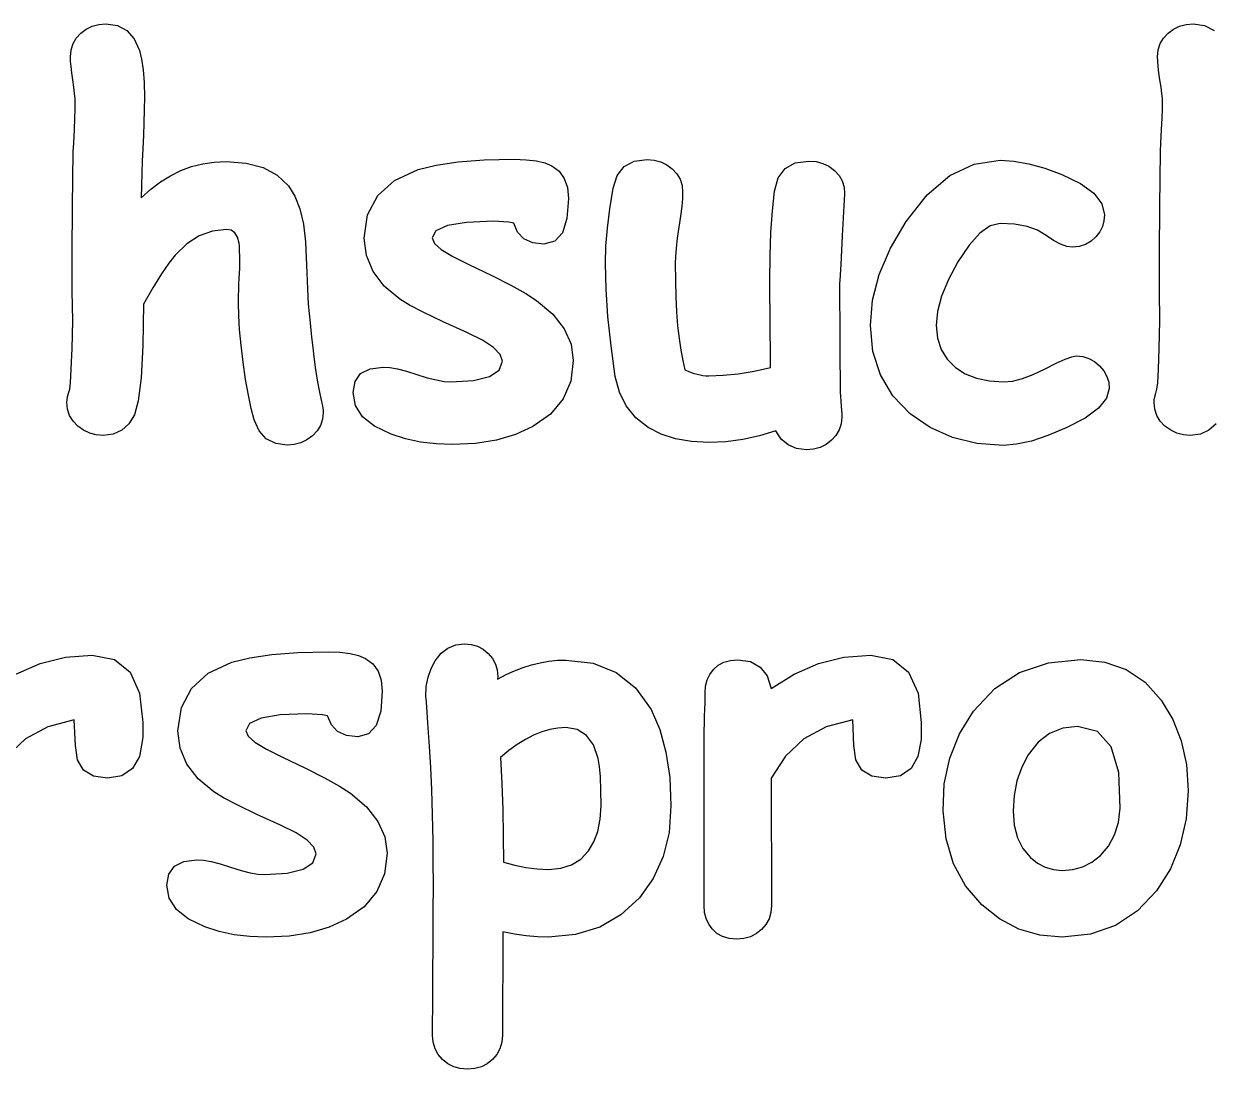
# Model space of a CAD drawing. Extents: x 0.04 to 4.23, y 0.03 to 0.93.
# Drawn here: x 2.167 to 3.186, y 0.032 to 0.928 of the extents above; entities that cross this region are included whole.
import ezdxf

# ---------------------------------------------------------------- set-up
doc = ezdxf.new("R2010")
doc.units = 0
doc.layers.get('0').update_dxf_attribs({"linetype": 'CONTINUOUS'})

msp = doc.modelspace()

# ---------------------------------------------------------------- linework, layer by layer
at = {"color": 0}
for p, q in [((2.22601, 0.926432), (2.23161, 0.927897)), ((2.23161, 0.927897), (2.23768, 0.92844)), ((2.23768, 0.92844), (2.24756, 0.926975)), ((2.24756, 0.926975), (2.25564, 0.922689)), ((3.15831, 0.926432), (3.1639, 0.927897)), ((3.1639, 0.927897), (3.16997, 0.92844)), ((3.16997, 0.92844), (3.17985, 0.926975)), ((3.17985, 0.926975), (3.18793, 0.922689)), ((2.21229, 0.916178), (2.21619, 0.92041)), ((2.21619, 0.92041), (2.22086, 0.923882)), ((2.22086, 0.923882), (2.22601, 0.926432)), ((2.25564, 0.922689), (2.26199, 0.915474)), ((3.14458, 0.916178), (3.14849, 0.92041)), ((3.14849, 0.92041), (3.15315, 0.923882)), ((3.15315, 0.923882), (3.15831, 0.926432)), ((2.20785, 0.906087), (2.20953, 0.911458)), ((2.20953, 0.911458), (2.21229, 0.916178)), ((2.26199, 0.915474), (2.26654, 0.905436)), ((3.14014, 0.906087), (3.14182, 0.911458)), ((3.14182, 0.911458), (3.14458, 0.916178)), ((2.20731, 0.900228), (2.20785, 0.906087)), ((2.20747, 0.896431), (2.20731, 0.900228)), ((2.20779, 0.891872), (2.20747, 0.896431)), ((2.26654, 0.905436), (2.26833, 0.898058)), ((2.26833, 0.898058), (2.26964, 0.888943)), ((3.1396, 0.900228), (3.14014, 0.906087)), ((3.13975, 0.896431), (3.1396, 0.900228)), ((3.14008, 0.891872), (3.13975, 0.896431)), ((2.20839, 0.886447), (2.20779, 0.891872)), ((2.20925, 0.880262), (2.20839, 0.886447)), ((2.26964, 0.888943), (2.27046, 0.878093)), ((3.14068, 0.886447), (3.14008, 0.891872)), ((3.14154, 0.880262), (3.14068, 0.886447)), ((2.21024, 0.874132), (2.20925, 0.880262)), ((2.27046, 0.878093), (2.27067, 0.865506)), ((3.14253, 0.874132), (3.14154, 0.880262)), ((2.21089, 0.868815), (2.21024, 0.874132)), ((2.21132, 0.864258), (2.21089, 0.868815)), ((3.14318, 0.868815), (3.14253, 0.874132)), ((3.14361, 0.864258), (3.14318, 0.868815)), ((2.21143, 0.860514), (2.21132, 0.864258)), ((2.21137, 0.855089), (2.21143, 0.860514)), ((2.27067, 0.865506), (2.27061, 0.8546)), ((3.14372, 0.860514), (3.14361, 0.864258)), ((3.14367, 0.855089), (3.14372, 0.860514)), ((2.21072, 0.837944), (2.2111, 0.847601)), ((2.2111, 0.847601), (2.21137, 0.855089)), ((2.27061, 0.8546), (2.27035, 0.843642)), ((3.14301, 0.837944), (3.14339, 0.847601)), ((3.14339, 0.847601), (3.14367, 0.855089)), ((2.21012, 0.826226), (2.21072, 0.837944)), ((2.27035, 0.843642), (2.26997, 0.832574)), ((3.14242, 0.826226), (3.14301, 0.837944)), ((2.20969, 0.819065), (2.21012, 0.826226)), ((2.26997, 0.832574), (2.26938, 0.821451)), ((3.14199, 0.819065), (3.14242, 0.826226)), ((2.2091, 0.771864), (2.20969, 0.819065)), ((2.26938, 0.821451), (2.26882, 0.810818)), ((3.14139, 0.771864), (3.14199, 0.819065)), ((2.26882, 0.810818), (2.26839, 0.800293)), ((2.30192, 0.802572), (2.31119, 0.805989)), ((2.31119, 0.805989), (2.32075, 0.808431)), ((2.32075, 0.808431), (2.33062, 0.809896)), ((2.33062, 0.809896), (2.34076, 0.810385)), ((2.34076, 0.810385), (2.35801, 0.809082)), ((2.35801, 0.809082), (2.37267, 0.805176)), ((2.37267, 0.805176), (2.38471, 0.798665)), ((2.50549, 0.80344), (2.52083, 0.807292)), ((2.52083, 0.807292), (2.53965, 0.810112)), ((2.53965, 0.810112), (2.56207, 0.81174)), ((2.56207, 0.81174), (2.58794, 0.812338)), ((2.58794, 0.812338), (2.59808, 0.811957)), ((2.59808, 0.811957), (2.60682, 0.810926)), ((2.60682, 0.810926), (2.61415, 0.809136)), ((2.61415, 0.809136), (2.62007, 0.806694)), ((2.62007, 0.806694), (2.62636, 0.802083)), ((2.67606, 0.798286), (2.68207, 0.805989)), ((2.68207, 0.805989), (2.69069, 0.810547)), ((2.69069, 0.810547), (2.70188, 0.812121)), ((2.70188, 0.812121), (2.70796, 0.811578)), ((2.70796, 0.811578), (2.71354, 0.810112)), ((2.71354, 0.810112), (2.71869, 0.807563)), ((2.71869, 0.807563), (2.72336, 0.80409)), ((2.8201, 0.804363), (2.82889, 0.80919)), ((2.82889, 0.80919), (2.8406, 0.810818)), ((2.8406, 0.810818), (2.84674, 0.810275)), ((2.84674, 0.810275), (2.85249, 0.808811)), ((2.85249, 0.808811), (2.85769, 0.806261)), ((2.85769, 0.806261), (2.86253, 0.802789)), ((2.96143, 0.79834), (2.98232, 0.80816)), ((2.98232, 0.80816), (3.00461, 0.811469)), ((3.00461, 0.811469), (3.01639, 0.81071)), ((3.01639, 0.81071), (3.02908, 0.808431)), ((3.02908, 0.808431), (3.04275, 0.804633)), ((3.04275, 0.804633), (3.05735, 0.799317)), ((2.26839, 0.800293), (2.26818, 0.789768)), ((2.28444, 0.792969), (2.29308, 0.798232)), ((2.29308, 0.798232), (2.30192, 0.802572)), ((2.38471, 0.798665), (2.39415, 0.789551)), ((2.48525, 0.794054), (2.50549, 0.80344)), ((2.62636, 0.802083), (2.63081, 0.795899)), ((2.63081, 0.795899), (2.63351, 0.788086)), ((2.67258, 0.787597), (2.67606, 0.798286)), ((2.72336, 0.80409), (2.72726, 0.799914)), ((2.72726, 0.799914), (2.73003, 0.795193)), ((2.73003, 0.795193), (2.73172, 0.789931)), ((2.81108, 0.784993), (2.81413, 0.796278)), ((2.81413, 0.796278), (2.8201, 0.804363)), ((2.86253, 0.802789), (2.86643, 0.798503)), ((2.86643, 0.798503), (2.86919, 0.793728)), ((2.94194, 0.781901), (2.96143, 0.79834)), ((3.05735, 0.799317), (3.0734, 0.791504)), ((2.26818, 0.789768), (2.26807, 0.779351)), ((2.26807, 0.779351), (2.27615, 0.786621)), ((2.27615, 0.786621), (2.28444, 0.792969)), ((2.39415, 0.789551), (2.39962, 0.780653)), ((2.47081, 0.781142), (2.48525, 0.794054)), ((2.63351, 0.788086), (2.63439, 0.7787)), ((2.66976, 0.769965), (2.67258, 0.787597)), ((2.73172, 0.789931), (2.73226, 0.784125)), ((2.73226, 0.784125), (2.7321, 0.778646)), ((2.80925, 0.768067), (2.81108, 0.784993)), ((2.86919, 0.793728), (2.87067, 0.788411)), ((2.87067, 0.788411), (2.87099, 0.782607)), ((3.0734, 0.791504), (3.08485, 0.783203)), ((2.39962, 0.780653), (2.40392, 0.769749)), ((2.46212, 0.764649), (2.47081, 0.781142)), ((2.63439, 0.7787), (2.63308, 0.76161)), ((2.7321, 0.778646), (2.73144, 0.771864)), ((2.87099, 0.782607), (2.86914, 0.746799)), ((2.92389, 0.758951), (2.94194, 0.781901)), ((3.08485, 0.783203), (3.09174, 0.774251)), ((3.09174, 0.774251), (3.09403, 0.764811)), ((2.20882, 0.731987), (2.2091, 0.771864)), ((2.40392, 0.769749), (2.40701, 0.756674)), ((2.45925, 0.744629), (2.46212, 0.764649)), ((2.66769, 0.753364), (2.66976, 0.769965)), ((2.73144, 0.771864), (2.73047, 0.763672)), ((2.808, 0.749621), (2.80925, 0.768067)), ((3.09403, 0.764811), (3.09358, 0.759603)), ((3.14111, 0.731987), (3.14139, 0.771864)), ((2.40701, 0.756674), (2.4089, 0.74159)), ((2.53049, 0.755588), (2.52067, 0.751085)), ((2.54682, 0.758247), (2.53049, 0.755588)), ((2.56972, 0.759169), (2.54682, 0.758247)), ((2.57428, 0.75906), (2.56972, 0.759169)), ((2.57872, 0.758789), (2.57428, 0.75906)), ((2.58317, 0.758301), (2.57872, 0.758789)), ((2.58751, 0.75765), (2.58317, 0.758301)), ((2.59076, 0.749729), (2.58751, 0.75765)), ((2.63308, 0.76161), (2.62912, 0.749403)), ((2.729, 0.754178), (2.72771, 0.744575)), ((2.73047, 0.763672), (2.729, 0.754178)), ((2.91049, 0.736111), (2.92389, 0.758951)), ((2.9961, 0.755154), (2.98719, 0.749024)), ((3.00461, 0.757215), (2.9961, 0.755154)), ((3.01693, 0.756565), (3.00461, 0.757215)), ((3.02756, 0.754665), (3.01693, 0.756565)), ((3.03657, 0.751465), (3.02756, 0.754665)), ((3.09218, 0.754775), (3.0899, 0.750163)), ((3.09358, 0.759603), (3.09218, 0.754775)), ((2.31782, 0.74669), (2.30718, 0.739746)), ((2.329, 0.750814), (2.31782, 0.74669)), ((2.34076, 0.752225), (2.329, 0.750814)), ((2.345, 0.751465), (2.34076, 0.752225)), ((2.34825, 0.74924), (2.345, 0.751465)), ((2.35064, 0.745497), (2.34825, 0.74924)), ((2.35206, 0.740289), (2.35064, 0.745497)), ((2.46115, 0.729764), (2.45925, 0.744629)), ((2.52067, 0.751085), (2.51742, 0.744846)), ((2.51742, 0.744846), (2.51938, 0.740235)), ((2.59614, 0.74414), (2.59076, 0.749729)), ((2.60368, 0.740722), (2.59614, 0.74414)), ((2.62912, 0.749403), (2.62256, 0.742079)), ((2.6665, 0.737739), (2.66769, 0.753364)), ((2.72771, 0.744575), (2.72672, 0.736219)), ((2.80718, 0.729656), (2.808, 0.749621)), ((2.86914, 0.746799), (2.86789, 0.722168)), ((2.98719, 0.749024), (2.97797, 0.738769)), ((3.04389, 0.747017), (3.03657, 0.751465)), ((3.05029, 0.742622), (3.04389, 0.747017)), ((3.08664, 0.745931), (3.08247, 0.742025)), ((3.0899, 0.750163), (3.08664, 0.745931)), ((2.30718, 0.739746), (2.29715, 0.730089)), ((2.35226, 0.738118), (2.35206, 0.740289)), ((2.35238, 0.734321), (2.35226, 0.738118)), ((2.35249, 0.728787), (2.35238, 0.734321)), ((2.4089, 0.74159), (2.40944, 0.72819)), ((2.51938, 0.740235), (2.52528, 0.734918)), ((2.52528, 0.734918), (2.5351, 0.728842)), ((2.61333, 0.739637), (2.60368, 0.740722)), ((2.62256, 0.742079), (2.61333, 0.739637)), ((2.66607, 0.723144), (2.6665, 0.737739)), ((2.72672, 0.736219), (2.72618, 0.729058)), ((2.90093, 0.71365), (2.91049, 0.736111)), ((2.97797, 0.738769), (2.96838, 0.724447)), ((3.05615, 0.739529), (3.05029, 0.742622)), ((3.06158, 0.737631), (3.05615, 0.739529)), ((3.06646, 0.737033), (3.06158, 0.737631)), ((3.07238, 0.737576), (3.06646, 0.737033)), ((3.07769, 0.739258), (3.07238, 0.737576)), ((3.08247, 0.742025), (3.07769, 0.739258)), ((2.20888, 0.699274), (2.20882, 0.731987)), ((2.29172, 0.723307), (2.28532, 0.714031)), ((2.29715, 0.730089), (2.29172, 0.723307)), ((2.35249, 0.721625), (2.35249, 0.728787)), ((2.40944, 0.72819), (2.41004, 0.714844)), ((2.4669, 0.716146), (2.46115, 0.729764)), ((2.5351, 0.728842), (2.54889, 0.72206)), ((2.66661, 0.70101), (2.66607, 0.723144)), ((2.72618, 0.729058), (2.72597, 0.723144)), ((2.72597, 0.723144), (2.72613, 0.708279)), ((2.80697, 0.708171), (2.80718, 0.729656)), ((2.96838, 0.724447), (2.96024, 0.709147)), ((3.14117, 0.699274), (3.14111, 0.731987)), ((2.28532, 0.714031), (2.27806, 0.702257)), ((2.35211, 0.710286), (2.35232, 0.714789)), ((2.35232, 0.714789), (2.35243, 0.718533)), ((2.35243, 0.718533), (2.35249, 0.721625)), ((2.41004, 0.714844), (2.41064, 0.701389)), ((2.47646, 0.703614), (2.4669, 0.716146)), ((2.54889, 0.72206), (2.56862, 0.712728)), ((2.86789, 0.722168), (2.86708, 0.708604)), ((2.89518, 0.691515), (2.90093, 0.71365)), ((2.35161, 0.700032), (2.35183, 0.705132)), ((2.35183, 0.705132), (2.35211, 0.710286)), ((2.48986, 0.692329), (2.47646, 0.703614)), ((2.56862, 0.712728), (2.5849, 0.704482)), ((2.5849, 0.704482), (2.59771, 0.697319)), ((2.72613, 0.708279), (2.72646, 0.694444)), ((2.80697, 0.701714), (2.80697, 0.708171)), ((2.86681, 0.706218), (2.86681, 0.698025)), ((2.86708, 0.708604), (2.86686, 0.706218)), ((2.96024, 0.709147), (2.95437, 0.694933)), ((2.20925, 0.673882), (2.20888, 0.699274)), ((2.27806, 0.702257), (2.26981, 0.687989)), ((2.3514, 0.691894), (2.35151, 0.695637)), ((2.35151, 0.695637), (2.35161, 0.700032)), ((2.41064, 0.701389), (2.41129, 0.687989)), ((2.59771, 0.697319), (2.60704, 0.691243)), ((2.66818, 0.677517), (2.66661, 0.70101)), ((2.72646, 0.694444), (2.72711, 0.681478)), ((2.80701, 0.693522), (2.80697, 0.701714)), ((2.80718, 0.683485), (2.80701, 0.693522)), ((2.86681, 0.698025), (2.86686, 0.687989)), ((2.95437, 0.694933), (2.9509, 0.681803)), ((3.14154, 0.673882), (3.14117, 0.699274)), ((2.26981, 0.687989), (2.26932, 0.652615)), ((2.3514, 0.688857), (2.3514, 0.691894)), ((2.35167, 0.678276), (2.3514, 0.688857)), ((2.41129, 0.687989), (2.41288, 0.6722)), ((2.49815, 0.687283), (2.48986, 0.692329)), ((2.51047, 0.680881), (2.49815, 0.687283)), ((2.60704, 0.691243), (2.62082, 0.679471)), ((2.80735, 0.671713), (2.80718, 0.683485)), ((2.86686, 0.687989), (2.86692, 0.676107)), ((2.89328, 0.66976), (2.89518, 0.691515)), ((2.20871, 0.650011), (2.20925, 0.673882)), ((2.35238, 0.666396), (2.35167, 0.678276)), ((2.41288, 0.6722), (2.41411, 0.659885)), ((2.52681, 0.673068), (2.51047, 0.680881)), ((2.54715, 0.6639), (2.52681, 0.673068)), ((2.62082, 0.679471), (2.63064, 0.666992)), ((2.67085, 0.652507), (2.66818, 0.677517)), ((2.72711, 0.681478), (2.72792, 0.669542)), ((2.86692, 0.676107), (2.86714, 0.648654)), ((2.9509, 0.681803), (2.94971, 0.66976)), ((3.141, 0.650011), (3.14154, 0.673882)), ((2.35362, 0.653103), (2.35238, 0.666396)), ((2.56054, 0.657281), (2.54715, 0.6639)), ((2.63064, 0.666992), (2.63656, 0.653754)), ((2.72792, 0.669542), (2.72917, 0.658638)), ((2.80746, 0.66135), (2.80735, 0.671713)), ((2.8954, 0.647461), (2.89328, 0.66976)), ((2.94971, 0.66976), (2.95074, 0.658963)), ((2.26932, 0.652615), (2.2679, 0.625054)), ((2.35531, 0.63851), (2.35362, 0.653103)), ((2.41411, 0.659885), (2.41504, 0.650933)), ((2.5701, 0.651042), (2.56054, 0.657281)), ((2.63656, 0.653754), (2.63851, 0.639811)), ((2.67453, 0.626139), (2.67085, 0.652507)), ((2.72917, 0.658638), (2.73058, 0.648708)), ((2.80751, 0.651585), (2.80746, 0.66135)), ((2.95074, 0.658963), (2.95383, 0.649414)), ((2.20806, 0.632324), (2.20871, 0.650011)), ((2.41504, 0.650933), (2.41564, 0.645454)), ((2.41564, 0.645454), (2.41726, 0.633789)), ((2.57585, 0.645019), (2.5701, 0.651042)), ((2.57775, 0.639378), (2.57585, 0.645019)), ((2.73058, 0.648708), (2.73232, 0.639757)), ((2.80757, 0.642361), (2.80751, 0.651585)), ((2.80757, 0.633735), (2.80757, 0.642361)), ((2.86714, 0.648654), (2.86719, 0.636774)), ((2.90181, 0.627442), (2.8954, 0.647461)), ((2.95383, 0.649414), (2.95899, 0.641058)), ((3.06022, 0.64095), (3.06592, 0.643013)), ((3.06592, 0.643013), (3.06972, 0.643718)), ((3.06972, 0.643718), (3.07536, 0.643175)), ((3.07536, 0.643175), (3.08057, 0.641601)), ((3.08057, 0.641601), (3.08535, 0.638943)), ((3.14035, 0.632324), (3.141, 0.650011)), ((2.20742, 0.620714), (2.20806, 0.632324)), ((2.35753, 0.623426), (2.35531, 0.63851)), ((2.41726, 0.633789), (2.419, 0.622885)), ((2.45617, 0.628743), (2.46425, 0.632813)), ((2.46425, 0.632813), (2.47553, 0.634169)), ((2.47553, 0.634169), (2.48107, 0.633735)), ((2.48107, 0.633735), (2.48774, 0.632596)), ((2.48774, 0.632596), (2.4955, 0.630588)), ((2.56657, 0.626031), (2.57493, 0.631565)), ((2.57493, 0.631565), (2.57775, 0.639378)), ((2.63851, 0.639811), (2.63633, 0.622233)), ((2.73232, 0.639757), (2.73421, 0.631782)), ((2.73421, 0.631782), (2.73693, 0.630642)), ((2.79346, 0.630697), (2.80757, 0.633735)), ((2.86719, 0.636774), (2.86724, 0.626736)), ((2.95899, 0.641058), (2.96619, 0.633951)), ((2.96619, 0.633951), (2.97467, 0.628526)), ((3.03293, 0.627767), (3.04303, 0.63265)), ((3.04303, 0.63265), (3.05257, 0.637478)), ((3.05257, 0.637478), (3.06022, 0.64095)), ((3.08535, 0.638943), (3.08968, 0.635254)), ((3.08968, 0.635254), (3.09338, 0.63086)), ((3.13971, 0.620714), (3.14035, 0.632324)), ((2.2679, 0.625054), (2.26551, 0.605306)), ((2.35986, 0.610189), (2.35753, 0.623426)), ((2.419, 0.622885), (2.42096, 0.612739)), ((2.44971, 0.612468), (2.45133, 0.621961)), ((2.45133, 0.621961), (2.45617, 0.628743)), ((2.4955, 0.630588), (2.50439, 0.627875)), ((2.50439, 0.627875), (2.51329, 0.625108)), ((2.51329, 0.625108), (2.52111, 0.623156)), ((2.52111, 0.623156), (2.52783, 0.621961)), ((2.52783, 0.621961), (2.53347, 0.621582)), ((2.53347, 0.621582), (2.55279, 0.622667)), ((2.55279, 0.622667), (2.56657, 0.626031)), ((2.63633, 0.622233), (2.62983, 0.606987)), ((2.678, 0.612631), (2.67453, 0.626139)), ((2.73693, 0.630642), (2.73953, 0.629665)), ((2.73953, 0.629665), (2.74214, 0.628797)), ((2.74214, 0.628797), (2.74463, 0.628093)), ((2.74463, 0.628093), (2.74724, 0.627496)), ((2.74724, 0.627496), (2.74972, 0.627115)), ((2.74972, 0.627115), (2.75222, 0.626844)), ((2.75222, 0.626844), (2.75461, 0.62679)), ((2.75461, 0.62679), (2.76699, 0.627225)), ((2.76699, 0.627225), (2.77989, 0.628526)), ((2.77989, 0.628526), (2.79346, 0.630697)), ((2.86724, 0.626736), (2.86724, 0.618544)), ((2.91243, 0.6097), (2.90181, 0.627442)), ((2.97467, 0.628526), (2.98432, 0.624675)), ((2.98432, 0.624675), (2.99528, 0.622342)), ((2.99528, 0.622342), (3.00743, 0.621582)), ((3.00743, 0.621582), (3.01514, 0.622233)), ((3.01514, 0.622233), (3.0236, 0.624349)), ((3.0236, 0.624349), (3.03293, 0.627767)), ((3.09338, 0.63086), (3.09603, 0.626193)), ((3.09603, 0.626193), (3.0976, 0.621203)), ((3.0976, 0.621203), (3.09814, 0.61594)), ((2.20486, 0.608724), (2.20562, 0.611763)), ((2.20562, 0.611763), (2.20665, 0.615289)), ((2.20665, 0.615289), (2.20742, 0.620714)), ((2.42096, 0.612739), (2.42301, 0.603353)), ((2.45176, 0.601346), (2.44971, 0.612468)), ((2.68386, 0.600911), (2.678, 0.612631)), ((2.86724, 0.618544), (2.86729, 0.61594)), ((2.86729, 0.61594), (2.8674, 0.612847)), ((2.8674, 0.612847), (2.86762, 0.609104)), ((3.09814, 0.61594), (3.09586, 0.607476)), ((3.13715, 0.608724), (3.13792, 0.611763)), ((3.13792, 0.611763), (3.13894, 0.615289)), ((3.13894, 0.615289), (3.13971, 0.620714)), ((2.20426, 0.603787), (2.20443, 0.606011)), ((2.20486, 0.598036), (2.20426, 0.603787)), ((2.20443, 0.606011), (2.20486, 0.608724)), ((2.26551, 0.605306), (2.26221, 0.593371)), ((2.36231, 0.598687), (2.35986, 0.610189)), ((2.42301, 0.603353), (2.4235, 0.601128)), ((2.4235, 0.601128), (2.42383, 0.599067)), ((2.45785, 0.591689), (2.45176, 0.601346)), ((2.62983, 0.606987), (2.61897, 0.593912)), ((2.69211, 0.590821), (2.68386, 0.600911)), ((2.86762, 0.609104), (2.86789, 0.604872)), ((2.86789, 0.604872), (2.86828, 0.600694)), ((2.92736, 0.594239), (2.91243, 0.6097)), ((3.09586, 0.607476), (3.08892, 0.599012)), ((3.13656, 0.603787), (3.13672, 0.606011)), ((3.13715, 0.598036), (3.13656, 0.603787)), ((3.13672, 0.606011), (3.13715, 0.608724)), ((2.2066, 0.592774), (2.20486, 0.598036)), ((2.20953, 0.587944), (2.2066, 0.592774)), ((2.26221, 0.593371), (2.25738, 0.585558)), ((2.36486, 0.589031), (2.36231, 0.598687)), ((2.4241, 0.595324), (2.4235, 0.589518)), ((2.42383, 0.599067), (2.42404, 0.597114)), ((2.42404, 0.597114), (2.4241, 0.595324)), ((2.46804, 0.583442), (2.45785, 0.591689)), ((2.61897, 0.593912), (2.60379, 0.583171)), ((2.70275, 0.582519), (2.69211, 0.590821)), ((2.86876, 0.591417), (2.86822, 0.585613)), ((2.86828, 0.600694), (2.86854, 0.59706)), ((2.86854, 0.59706), (2.86871, 0.593967)), ((2.86871, 0.593967), (2.86876, 0.591417)), ((2.9445, 0.582357), (2.92736, 0.594239)), ((3.08892, 0.599012), (3.07742, 0.590549)), ((3.13889, 0.592774), (3.13715, 0.598036)), ((3.14182, 0.587944), (3.13889, 0.592774)), ((2.2136, 0.583604), (2.20953, 0.587944)), ((2.21853, 0.580078), (2.2136, 0.583604)), ((2.25738, 0.585558), (2.25125, 0.580024)), ((2.36908, 0.579536), (2.36486, 0.589031)), ((2.42176, 0.584256), (2.41883, 0.579536)), ((2.4235, 0.589518), (2.42176, 0.584256)), ((2.48226, 0.57666), (2.46804, 0.583442)), ((2.60379, 0.583171), (2.58897, 0.576389)), ((2.71392, 0.576822), (2.70275, 0.582519)), ((2.86822, 0.585613), (2.86654, 0.58035)), ((2.96354, 0.573893), (2.9445, 0.582357)), ((3.06125, 0.582086), (3.04551, 0.575521)), ((3.07742, 0.590549), (3.06125, 0.582086)), ((3.14589, 0.583604), (3.14182, 0.587944)), ((3.15082, 0.580078), (3.14589, 0.583604)), ((3.18967, 0.585558), (3.18354, 0.580024)), ((2.22379, 0.577582), (2.21853, 0.580078)), ((2.22939, 0.576064), (2.22379, 0.577582)), ((2.23529, 0.575575), (2.22939, 0.576064)), ((2.24392, 0.57666), (2.23529, 0.575575)), ((2.25125, 0.580024), (2.24392, 0.57666)), ((2.37522, 0.572754), (2.36908, 0.579536)), ((2.38331, 0.568685), (2.37522, 0.572754)), ((2.41, 0.571832), (2.40483, 0.569336)), ((2.41476, 0.575358), (2.41, 0.571832)), ((2.41883, 0.579536), (2.41476, 0.575358)), ((2.49451, 0.572754), (2.48226, 0.57666)), ((2.50738, 0.569988), (2.49451, 0.572754)), ((2.5726, 0.571614), (2.55458, 0.568685)), ((2.58897, 0.576389), (2.5726, 0.571614)), ((2.72624, 0.572754), (2.71392, 0.576822)), ((2.73986, 0.570313), (2.72624, 0.572754)), ((2.75461, 0.569499), (2.73986, 0.570313)), ((2.78386, 0.572049), (2.76938, 0.570096)), ((2.79812, 0.575196), (2.78386, 0.572049)), ((2.81213, 0.579699), (2.79812, 0.575196)), ((2.81689, 0.572537), (2.81213, 0.579699)), ((2.82281, 0.567492), (2.81689, 0.572537)), ((2.85986, 0.571451), (2.85531, 0.567925)), ((2.86376, 0.575629), (2.85986, 0.571451)), ((2.86654, 0.58035), (2.86376, 0.575629)), ((2.98454, 0.568793), (2.96354, 0.573893)), ((3.03131, 0.570856), (3.01861, 0.568033)), ((3.04551, 0.575521), (3.03131, 0.570856)), ((3.15608, 0.577582), (3.15082, 0.580078)), ((3.16168, 0.576064), (3.15608, 0.577582)), ((3.16758, 0.575575), (3.16168, 0.576064)), ((3.17622, 0.57666), (3.16758, 0.575575)), ((3.18354, 0.580024), (3.17622, 0.57666)), ((2.39328, 0.567329), (2.38331, 0.568685)), ((2.39925, 0.567817), (2.39328, 0.567329)), ((2.40483, 0.569336), (2.39925, 0.567817)), ((2.52089, 0.568306), (2.50738, 0.569988)), ((2.535, 0.567762), (2.52089, 0.568306)), ((2.55458, 0.568685), (2.535, 0.567762)), ((2.76938, 0.570096), (2.75461, 0.569499)), ((2.83003, 0.564399), (2.82281, 0.567492)), ((2.83838, 0.563422), (2.83003, 0.564399)), ((2.84457, 0.563911), (2.83838, 0.563422)), ((2.85015, 0.565429), (2.84457, 0.563911)), ((2.85531, 0.567925), (2.85015, 0.565429)), ((3.00743, 0.567111), (2.98454, 0.568793)), ((3.01861, 0.568033), (3.00743, 0.567111)), ((2.20307, 0.385471), (2.22597, 0.387261)), ((2.22597, 0.387261), (2.24496, 0.383681)), ((2.36111, 0.385092), (2.37993, 0.387858)), ((2.37993, 0.387858), (2.40235, 0.38954)), ((2.40235, 0.38954), (2.42822, 0.390082)), ((2.42822, 0.390082), (2.43836, 0.389757)), ((2.43836, 0.389757), (2.4471, 0.388672)), ((2.4471, 0.388672), (2.45443, 0.386936)), ((2.52001, 0.382488), (2.52507, 0.388889)), ((2.52507, 0.388889), (2.53097, 0.393392)), ((2.53097, 0.393392), (2.53765, 0.396158)), ((2.53765, 0.396158), (2.54519, 0.397026)), ((2.54519, 0.397026), (2.551, 0.396539)), ((2.551, 0.396539), (2.55638, 0.394965)), ((2.55638, 0.394965), (2.56119, 0.392415)), ((2.56119, 0.392415), (2.5656, 0.388781)), ((2.5656, 0.388781), (2.56917, 0.384494)), ((2.87061, 0.385471), (2.8935, 0.387261)), ((2.8935, 0.387261), (2.91249, 0.383681)), ((2.16043, 0.371149), (2.18121, 0.3801)), ((2.18121, 0.3801), (2.20307, 0.385471)), ((2.24496, 0.383681), (2.25851, 0.372831)), ((2.32553, 0.371853), (2.34576, 0.381185)), ((2.34576, 0.381185), (2.36111, 0.385092)), ((2.45443, 0.386936), (2.46035, 0.38444)), ((2.46035, 0.38444), (2.46664, 0.379883)), ((2.46664, 0.379883), (2.47108, 0.373643)), ((2.5165, 0.37576), (2.52001, 0.382488)), ((2.56917, 0.384494), (2.57178, 0.379719)), ((2.57178, 0.379719), (2.57329, 0.374621)), ((2.58817, 0.374024), (2.59543, 0.37679)), ((2.59543, 0.37679), (2.60271, 0.379015)), ((2.60271, 0.379015), (2.61008, 0.38086)), ((2.61008, 0.38086), (2.61746, 0.382107)), ((2.61746, 0.382107), (2.62483, 0.382921)), ((2.62483, 0.382921), (2.63222, 0.383137)), ((2.63222, 0.383137), (2.65549, 0.380533)), ((2.65549, 0.380533), (2.6754, 0.372558)), ((2.75874, 0.375108), (2.76281, 0.378743)), ((2.76281, 0.378743), (2.76764, 0.381293)), ((2.76764, 0.381293), (2.77322, 0.382867)), ((2.77322, 0.382867), (2.77957, 0.383356)), ((2.77957, 0.383356), (2.79036, 0.381836)), ((2.79036, 0.381836), (2.79878, 0.377169)), ((2.79878, 0.377169), (2.80469, 0.369467)), ((2.82796, 0.371149), (2.84874, 0.3801)), ((2.84874, 0.3801), (2.87061, 0.385471)), ((2.91249, 0.383681), (2.92606, 0.372831)), ((3.02126, 0.372504), (3.04585, 0.380806)), ((3.04585, 0.380806), (3.07362, 0.383572)), ((3.07362, 0.383572), (3.09424, 0.381401)), ((3.09424, 0.381401), (3.11257, 0.374892)), ((2.25851, 0.372831), (2.26665, 0.354818)), ((2.31108, 0.358886), (2.32553, 0.371853)), ((2.47108, 0.373643), (2.47379, 0.365886)), ((2.51247, 0.360351), (2.514, 0.368381)), ((2.514, 0.368381), (2.5165, 0.37576)), ((2.57329, 0.374621), (2.57383, 0.369032)), ((2.57362, 0.366863), (2.58089, 0.370714)), ((2.57383, 0.369032), (2.57362, 0.366863)), ((2.58089, 0.370714), (2.58817, 0.374024)), ((2.6754, 0.372558), (2.69194, 0.359375)), ((2.75336, 0.366049), (2.75558, 0.370822)), ((2.75558, 0.370822), (2.75874, 0.375108)), ((2.80469, 0.369467), (2.80821, 0.358615)), ((2.80821, 0.358615), (2.82796, 0.371149)), ((2.92606, 0.372831), (2.93419, 0.354818)), ((2.99994, 0.358669), (3.02126, 0.372504)), ((3.11257, 0.374892), (3.12875, 0.36404)), ((2.3024, 0.342447), (2.31108, 0.358886)), ((2.47467, 0.356446), (2.47336, 0.339356)), ((2.47379, 0.365886), (2.47467, 0.356446)), ((2.51199, 0.351671), (2.51247, 0.360351)), ((2.69194, 0.359375), (2.70514, 0.340821)), ((2.75157, 0.354926), (2.75201, 0.360732)), ((2.75201, 0.360732), (2.75336, 0.366049)), ((2.98182, 0.339301), (2.99994, 0.358669)), ((3.12875, 0.36404), (3.14264, 0.34885)), ((2.26665, 0.354818), (2.26938, 0.329536)), ((2.51221, 0.350478), (2.51199, 0.351671)), ((2.51281, 0.342936), (2.51221, 0.350478)), ((2.75136, 0.341038), (2.75146, 0.346517)), ((2.75146, 0.346517), (2.75157, 0.351128)), ((2.75157, 0.351128), (2.75157, 0.354926)), ((2.93419, 0.354818), (2.9369, 0.329536)), ((3.14264, 0.34885), (3.15272, 0.332303)), ((2.29953, 0.322374), (2.3024, 0.342447)), ((2.3871, 0.336046), (2.37076, 0.333333)), ((2.41, 0.336914), (2.3871, 0.336046)), ((2.41456, 0.336806), (2.41, 0.336914)), ((2.419, 0.336535), (2.41456, 0.336806)), ((2.42344, 0.336046), (2.419, 0.336535)), ((2.42779, 0.335394), (2.42344, 0.336046)), ((2.47336, 0.339356), (2.4694, 0.327149)), ((2.51383, 0.329101), (2.51281, 0.342936)), ((2.70514, 0.340821), (2.71263, 0.323731)), ((2.75114, 0.334744), (2.75136, 0.341038)), ((2.96978, 0.319878), (2.98182, 0.339301)), ((2.21056, 0.331922), (2.18787, 0.325846)), ((2.21164, 0.310004), (2.21056, 0.331922)), ((2.26938, 0.329536), (2.26938, 0.32449)), ((2.36094, 0.328885), (2.35769, 0.322592)), ((2.37076, 0.333333), (2.36094, 0.328885)), ((2.43104, 0.327528), (2.42779, 0.335394)), ((2.43642, 0.321886), (2.43104, 0.327528)), ((2.4694, 0.327149), (2.46283, 0.319824)), ((2.51525, 0.308919), (2.51383, 0.329101)), ((2.75082, 0.323133), (2.75097, 0.328558)), ((2.75097, 0.328558), (2.75114, 0.334744)), ((2.8781, 0.331922), (2.85542, 0.325846)), ((2.87918, 0.310004), (2.8781, 0.331922)), ((2.9369, 0.329536), (2.9369, 0.32449)), ((3.07081, 0.326281), (3.05817, 0.324869)), ((3.08789, 0.321832), (3.07081, 0.326281)), ((3.15272, 0.332303), (3.15989, 0.313857)), ((2.18787, 0.325846), (2.16868, 0.315483)), ((2.26926, 0.317219), (2.26915, 0.314996)), ((2.26932, 0.320367), (2.26926, 0.317219)), ((2.26938, 0.32449), (2.26932, 0.320367)), ((2.30143, 0.307563), (2.29953, 0.322374)), ((2.35769, 0.322592), (2.35965, 0.318033)), ((2.35965, 0.318033), (2.36556, 0.312662)), ((2.44396, 0.318522), (2.43642, 0.321886)), ((2.45361, 0.317383), (2.44396, 0.318522)), ((2.46283, 0.319824), (2.45361, 0.317383)), ((2.60444, 0.318685), (2.59739, 0.315158)), ((2.61143, 0.32156), (2.60444, 0.318685)), ((2.61843, 0.323568), (2.61143, 0.32156)), ((2.62532, 0.324815), (2.61843, 0.323568)), ((2.63222, 0.325196), (2.62532, 0.324815)), ((2.64193, 0.323568), (2.63222, 0.325196)), ((2.64974, 0.318576), (2.64193, 0.323568)), ((2.65571, 0.310331), (2.64974, 0.318576)), ((2.71263, 0.323731), (2.71799, 0.304199)), ((2.75071, 0.314779), (2.75076, 0.318576)), ((2.75076, 0.318576), (2.75082, 0.323133)), ((2.85542, 0.325846), (2.83621, 0.315483)), ((2.93679, 0.317219), (2.93668, 0.314996)), ((2.93685, 0.320367), (2.93679, 0.317219)), ((2.9369, 0.32449), (2.93685, 0.320367)), ((2.96137, 0.299154), (2.96978, 0.319878)), ((3.04693, 0.320313), (3.03711, 0.312717)), ((3.05817, 0.324869), (3.04693, 0.320313)), ((3.09972, 0.308649), (3.08789, 0.321832)), ((2.16868, 0.315483), (2.15294, 0.300781)), ((2.21338, 0.297689), (2.21164, 0.310004)), ((2.26915, 0.314996), (2.26654, 0.300456)), ((2.30718, 0.293892), (2.30143, 0.307563)), ((2.36556, 0.312662), (2.37537, 0.30664)), ((2.37537, 0.30664), (2.38917, 0.299804)), ((2.51633, 0.291178), (2.51525, 0.308919)), ((2.58317, 0.30561), (2.57601, 0.299587)), ((2.59028, 0.310764), (2.58317, 0.30561)), ((2.59739, 0.315158), (2.59028, 0.310764)), ((2.65978, 0.298719), (2.65571, 0.310331)), ((2.75071, 0.172635), (2.75071, 0.314779)), ((2.83621, 0.315483), (2.82047, 0.300781)), ((2.88092, 0.297689), (2.87918, 0.310004)), ((2.93668, 0.314996), (2.93408, 0.300456)), ((3.03711, 0.312717), (3.02869, 0.301975)), ((3.10622, 0.286783), (3.09972, 0.308649)), ((3.15989, 0.313857), (3.16422, 0.293565)), ((2.21847, 0.288846), (2.21338, 0.297689)), ((2.26654, 0.300456), (2.26064, 0.290093)), ((2.38917, 0.299804), (2.4089, 0.290474)), ((2.57601, 0.299587), (2.57715, 0.277235)), ((2.66092, 0.291992), (2.65978, 0.298719)), ((2.71799, 0.304199), (2.72119, 0.282389)), ((2.82047, 0.300781), (2.80821, 0.281793)), ((2.88601, 0.288846), (2.88092, 0.297689)), ((2.93408, 0.300456), (2.92817, 0.290093)), ((2.95665, 0.277126), (2.96137, 0.299154)), ((3.02869, 0.301975), (3.023, 0.291233)), ((2.22706, 0.283583), (2.21847, 0.288846)), ((2.26064, 0.290093), (2.25146, 0.283854)), ((2.31674, 0.281412), (2.30718, 0.293892)), ((2.4089, 0.290474), (2.42518, 0.282226)), ((2.51719, 0.27181), (2.51633, 0.291178)), ((2.66174, 0.282932), (2.66092, 0.291992)), ((2.89458, 0.283583), (2.88601, 0.288846)), ((2.92817, 0.290093), (2.919, 0.283854)), ((3.023, 0.291233), (3.01893, 0.279622)), ((3.10747, 0.256185), (3.10622, 0.286783)), ((3.16422, 0.293565), (3.16564, 0.271376)), ((2.23899, 0.281793), (2.22706, 0.283583)), ((2.25146, 0.283854), (2.23899, 0.281793)), ((2.33014, 0.270074), (2.31674, 0.281412)), ((2.42518, 0.282226), (2.43799, 0.275065)), ((2.43799, 0.275065), (2.44732, 0.268989)), ((2.57715, 0.277235), (2.57796, 0.254829)), ((2.66222, 0.271701), (2.66174, 0.282932)), ((2.72119, 0.282389), (2.72228, 0.258137)), ((2.80821, 0.281793), (2.80843, 0.172635)), ((2.90653, 0.281793), (2.89458, 0.283583)), ((2.919, 0.283854), (2.90653, 0.281793)), ((2.95557, 0.253797), (2.95665, 0.277126)), ((3.01893, 0.279622), (3.0165, 0.267144)), ((2.33843, 0.265082), (2.33014, 0.270074)), ((2.35075, 0.258626), (2.33843, 0.265082)), ((2.44732, 0.268989), (2.4611, 0.257269)), ((2.51785, 0.250814), (2.51719, 0.27181)), ((2.66237, 0.258137), (2.66222, 0.271701)), ((3.0165, 0.267144), (3.01568, 0.253797)), ((3.16564, 0.271376), (3.16396, 0.247125)), ((2.36708, 0.250868), (2.35075, 0.258626)), ((2.4611, 0.257269), (2.47092, 0.244737)), ((2.57796, 0.254829), (2.57844, 0.232422)), ((2.66168, 0.246636), (2.66237, 0.258137)), ((2.72228, 0.258137), (2.7206, 0.235406)), ((3.10601, 0.244032), (3.10747, 0.256185)), ((2.38743, 0.241644), (2.36708, 0.250868)), ((2.47092, 0.244737), (2.47683, 0.231554)), ((2.51828, 0.22819), (2.51785, 0.250814)), ((2.65967, 0.236328), (2.66168, 0.246636)), ((2.95822, 0.229872), (2.95557, 0.253797)), ((3.01568, 0.253797), (3.0166, 0.241536)), ((3.16396, 0.247125), (3.1589, 0.224718)), ((2.40082, 0.235081), (2.38743, 0.241644)), ((2.41037, 0.228788), (2.40082, 0.235081)), ((2.65625, 0.227322), (2.65967, 0.236328)), ((2.7206, 0.235406), (2.7155, 0.214681)), ((3.0166, 0.241536), (3.01938, 0.230794)), ((3.10271, 0.233236), (3.10601, 0.244032)), ((2.41612, 0.222819), (2.41037, 0.228788)), ((2.47683, 0.231554), (2.47879, 0.217557)), ((2.51844, 0.210394), (2.51828, 0.22819)), ((2.57844, 0.232422), (2.57861, 0.209961)), ((2.65153, 0.21951), (2.65625, 0.227322)), ((2.96463, 0.208496), (2.95822, 0.229872)), ((3.01938, 0.230794), (3.02399, 0.221571)), ((3.09754, 0.223742), (3.10271, 0.233236)), ((3.1589, 0.224718), (3.1505, 0.204156)), ((2.41521, 0.209364), (2.41803, 0.217122)), ((2.41803, 0.217122), (2.41612, 0.222819)), ((2.47879, 0.217557), (2.47661, 0.200032)), ((2.64492, 0.212619), (2.65153, 0.21951)), ((2.7155, 0.214681), (2.70703, 0.196018)), ((3.02399, 0.221571), (3.03043, 0.213867)), ((3.03043, 0.213867), (3.03657, 0.209039)), ((3.08328, 0.210015), (3.09056, 0.215603)), ((3.09056, 0.215603), (3.09754, 0.223742)), ((2.29161, 0.199707), (2.29644, 0.206489)), ((2.29644, 0.206489), (2.30453, 0.210558)), ((2.30453, 0.210558), (2.31581, 0.211914)), ((2.31581, 0.211914), (2.32135, 0.211535)), ((2.32135, 0.211535), (2.32801, 0.21034)), ((2.32801, 0.21034), (2.33578, 0.208387)), ((2.33578, 0.208387), (2.34467, 0.205621)), ((2.34467, 0.205621), (2.35357, 0.202908)), ((2.39307, 0.200467), (2.40685, 0.203776)), ((2.40685, 0.203776), (2.41521, 0.209364)), ((2.5185, 0.190158), (2.51844, 0.210394)), ((2.57861, 0.209961), (2.58826, 0.207249)), ((2.58826, 0.207249), (2.59793, 0.20524)), ((2.59793, 0.20524), (2.60758, 0.204101)), ((2.60758, 0.204101), (2.61724, 0.203668)), ((2.61724, 0.203668), (2.62776, 0.204699)), ((2.62776, 0.204699), (2.63699, 0.207628)), ((2.63699, 0.207628), (2.64492, 0.212619)), ((2.97483, 0.189615), (2.96463, 0.208496)), ((3.03657, 0.209039), (3.04312, 0.205567)), ((3.04312, 0.205567), (3.05024, 0.203504)), ((3.06689, 0.203614), (3.07542, 0.206)), ((3.07542, 0.206), (3.08328, 0.210015)), ((3.1505, 0.204156), (3.13872, 0.185439)), ((2.28999, 0.190213), (2.29161, 0.199707)), ((2.35357, 0.202908), (2.36139, 0.2009)), ((2.36139, 0.2009), (2.36811, 0.199761)), ((2.36811, 0.199761), (2.37375, 0.199328)), ((2.37375, 0.199328), (2.39307, 0.200467)), ((2.47661, 0.200032), (2.47011, 0.184733)), ((2.70703, 0.196018), (2.69515, 0.179362)), ((3.05024, 0.203504), (3.05778, 0.2028)), ((3.05778, 0.2028), (3.06689, 0.203614)), ((2.29204, 0.179144), (2.28999, 0.190213)), ((2.47011, 0.184733), (2.45925, 0.171713)), ((2.51844, 0.167535), (2.5185, 0.190158)), ((2.98876, 0.173286), (2.97483, 0.189615)), ((3.13872, 0.185439), (3.12235, 0.168078)), ((2.29812, 0.169433), (2.29204, 0.179144)), ((2.69515, 0.179362), (2.67936, 0.16466)), ((3.0039, 0.161242), (2.98876, 0.173286)), ((2.30832, 0.161242), (2.29812, 0.169433)), ((2.45925, 0.171713), (2.44407, 0.160915)), ((2.51828, 0.142469), (2.51844, 0.167535)), ((2.67936, 0.16466), (2.66114, 0.154135)), ((2.75114, 0.166829), (2.75071, 0.172635)), ((2.75244, 0.161567), (2.75114, 0.166829)), ((2.80789, 0.166721), (2.80632, 0.16135)), ((2.80843, 0.172635), (2.80789, 0.166721)), ((3.12235, 0.168078), (3.1034, 0.155653)), ((2.32254, 0.154406), (2.30832, 0.161242)), ((2.33479, 0.150553), (2.32254, 0.154406)), ((2.42925, 0.154189), (2.41288, 0.14936)), ((2.44407, 0.160915), (2.42925, 0.154189)), ((2.66114, 0.154135), (2.6404, 0.14784)), ((2.75461, 0.156847), (2.75244, 0.161567)), ((2.75765, 0.152669), (2.75461, 0.156847)), ((2.80365, 0.156521), (2.79997, 0.152235)), ((2.80632, 0.16135), (2.80365, 0.156521)), ((3.02046, 0.152615), (3.0039, 0.161242)), ((3.1034, 0.155653), (3.08188, 0.148221)), ((2.34765, 0.147732), (2.33479, 0.150553)), ((2.36117, 0.146104), (2.34765, 0.147732)), ((2.37528, 0.145508), (2.36117, 0.146104)), ((2.39486, 0.146485), (2.37528, 0.145508)), ((2.41288, 0.14936), (2.39486, 0.146485)), ((2.57796, 0.150065), (2.57775, 0.061524)), ((2.58817, 0.148167), (2.57796, 0.150065)), ((2.59808, 0.14681), (2.58817, 0.148167)), ((2.60781, 0.145996), (2.59808, 0.14681)), ((2.61724, 0.145725), (2.60781, 0.145996)), ((2.6404, 0.14784), (2.61724, 0.145725)), ((2.76172, 0.148872), (2.75765, 0.152669)), ((2.76654, 0.146158), (2.76172, 0.148872)), ((2.77214, 0.144531), (2.76654, 0.146158)), ((2.77849, 0.143989), (2.77214, 0.144531)), ((2.78472, 0.144531), (2.77849, 0.143989)), ((2.79036, 0.14605), (2.78472, 0.144531)), ((2.79546, 0.148654), (2.79036, 0.14605)), ((2.79997, 0.152235), (2.79546, 0.148654)), ((3.03842, 0.147461), (3.02046, 0.152615)), ((3.05778, 0.145725), (3.03842, 0.147461)), ((3.08188, 0.148221), (3.05778, 0.145725)), ((2.51807, 0.110894), (2.51828, 0.142469)), ((2.51796, 0.08686), (2.51807, 0.110894)), ((2.51785, 0.070421), (2.51796, 0.08686)), ((2.51785, 0.061524), (2.51785, 0.070421)), ((2.51839, 0.055501), (2.51785, 0.061524)), ((2.57775, 0.061524), (2.57721, 0.055501)), ((2.51997, 0.050022), (2.51839, 0.055501)), ((2.57721, 0.055501), (2.57563, 0.050022)), ((2.52262, 0.045085), (2.51997, 0.050022)), ((2.52632, 0.04069), (2.52262, 0.045085)), ((2.57297, 0.045085), (2.56928, 0.04069)), ((2.57563, 0.050022), (2.57297, 0.045085)), ((2.53082, 0.037109), (2.52632, 0.04069)), ((2.53592, 0.034505), (2.53082, 0.037109)), ((2.54156, 0.032986), (2.53592, 0.034505)), ((2.54779, 0.032444), (2.54156, 0.032986)), ((2.55404, 0.032986), (2.54779, 0.032444)), ((2.55968, 0.034505), (2.55404, 0.032986)), ((2.56478, 0.037109), (2.55968, 0.034505)), ((2.56928, 0.04069), (2.56478, 0.037109))]:
    msp.add_line(p, q, dxfattribs=at)

doc.saveas('drawing.dxf')
